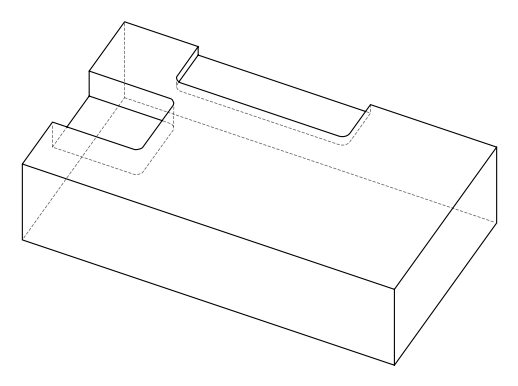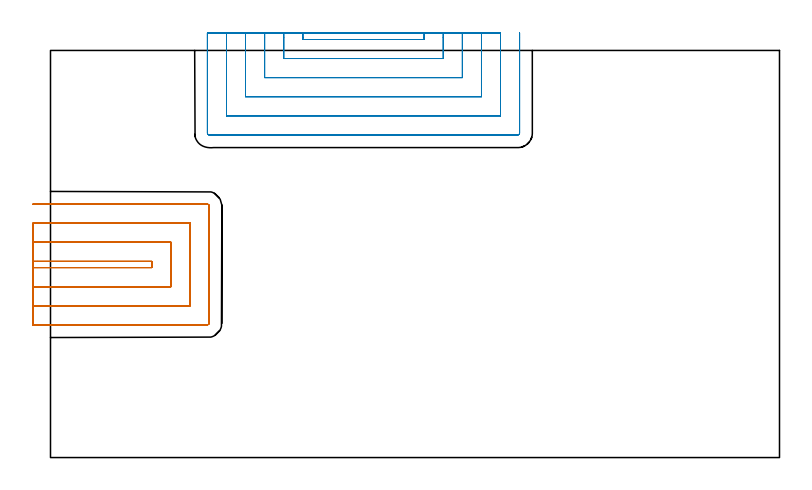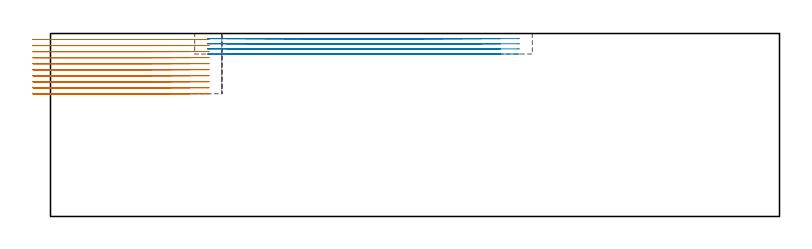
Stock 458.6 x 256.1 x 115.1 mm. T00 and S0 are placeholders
(PLAN: 2 operations, 0 tool changes, 44.4 min)
(1 MILL_SLOT | SLOT_PARTIAL_RECTANGULAR | NXT0201_012 | Follow Part, ap 4, ae 75% | 23.33 min | 374151 mm3)
(2 MILL_SLOT_1 | SLOT_PARTIAL_RECTANGULAR_1 | NXT0201_012 | Follow Part, ap 4, ae 75% | 21.06 min | 166947 mm3)
(TOOL NXT0201_012 | ENDMILL 16mm [2P460-1600-NA 1630] | D16 FL38 Z6)
(OP 1 MILL_SLOT)
G17 G21 G94 G90
T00 M6
G54
G17 G0 G90 X-11. Y119.5 S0 M3
G43 Z125.1 H1
Z111.31
G94 G1 X-8. F250.
X63.8 F500.
Y123.4
X-8.
X-11. F250.
Y107.5
X-8.
X75.8 F500.
Y135.4
X-8.
X-11. F250.
Y95.5
X-8.
X87.8 F500.
Y147.4
X-8.
X-11. F250.
Y83.5
X-8.
X98.6 F500.
G3 X99.8 Y84.7 R1.2
G1 Y158.2
G3 X98.6 Y159.4 R1.2
G1 X-8.
X-11. F250.
G0 Y119.5 Z107.52
G1 X-8.
X63.8 F500.
Y123.4
X-8.
X-11. F250.
Y107.5
X-8.
X75.8 F500.
Y135.4
X-8.
X-11. F250.
Y95.5
X-8.
X87.8 F500.
Y147.4
X-8.
X-11. F250.
Y83.5
X-8.
X98.6 F500.
G3 X99.8 Y84.7 R1.2
G1 Y158.2
G3 X98.6 Y159.4 R1.2
G1 X-8.
X-11. F250.
G0 Y119.5 Z103.73
G1 X-8.
X63.8 F500.
Y123.4
X-8.
X-11. F250.
Y107.5
X-8.
X75.8 F500.
Y135.4
X-8.
X-11. F250.
Y95.5
X-8.
X87.8 F500.
Y147.4
X-8.
X-11. F250.
Y83.5
X-8.
X98.6 F500.
G3 X99.8 Y84.7 R1.2
G1 Y158.2
G3 X98.6 Y159.4 R1.2
G1 X-8.
X-11. F250.
G0 Y119.5 Z99.94
G1 X-8.
X63.8 F500.
Y123.4
X-8.
X-11. F250.
Y107.5
X-8.
X75.8 F500.
Y135.4
X-8.
X-11. F250.
Y95.5
X-8.
X87.8 F500.
Y147.4
X-8.
X-11. F250.
Y83.5
X-8.
X98.6 F500.
G3 X99.8 Y84.7 R1.2
G1 Y158.2
G3 X98.6 Y159.4 R1.2
G1 X-8.
X-11. F250.
G0 Y119.5 Z96.15
G1 X-8.
X63.8 F500.
Y123.4
X-8.
X-11. F250.
Y107.5
X-8.
X75.8 F500.
Y135.4
X-8.
X-11. F250.
Y95.5
X-8.
X87.8 F500.
Y147.4
X-8.
X-11. F250.
Y83.5
X-8.
X98.6 F500.
G3 X99.8 Y84.7 R1.2
G1 Y158.2
G3 X98.6 Y159.4 R1.2
G1 X-8.
X-11. F250.
G0 Y119.5 Z92.36
G1 X-8.
X63.8 F500.
Y123.4
X-8.
X-11. F250.
Y107.5
X-8.
X75.8 F500.
Y135.4
X-8.
X-11. F250.
Y95.5
X-8.
X87.8 F500.
Y147.4
X-8.
X-11. F250.
Y83.5
X-8.
X98.6 F500.
G3 X99.8 Y84.7 R1.2
G1 Y158.2
G3 X98.6 Y159.4 R1.2
G1 X-8.
X-11. F250.
G0 Y119.5 Z88.57
G1 X-8.
X63.8 F500.
Y123.4
X-8.
X-11. F250.
Y107.5
X-8.
X75.8 F500.
Y135.4
X-8.
X-11. F250.
Y95.5
X-8.
X87.8 F500.
Y147.4
X-8.
X-11. F250.
Y83.5
X-8.
X98.6 F500.
G3 X99.8 Y84.7 R1.2
G1 Y158.2
G3 X98.6 Y159.4 R1.2
G1 X-8.
X-11. F250.
G0 Y119.5 Z84.78
G1 X-8.
X63.8 F500.
Y123.4
X-8.
X-11. F250.
Y107.5
X-8.
X75.8 F500.
Y135.4
X-8.
X-11. F250.
Y95.5
X-8.
X87.8 F500.
Y147.4
X-8.
X-11. F250.
Y83.5
X-8.
X98.6 F500.
G3 X99.8 Y84.7 R1.2
G1 Y158.2
G3 X98.6 Y159.4 R1.2
G1 X-8.
X-11. F250.
G0 Y119.5 Z80.99
G1 X-8.
X63.8 F500.
Y123.4
X-8.
X-11. F250.
Y107.5
X-8.
X75.8 F500.
Y135.4
X-8.
X-11. F250.
Y95.5
X-8.
X87.8 F500.
Y147.4
X-8.
X-11. F250.
Y83.5
X-8.
X98.6 F500.
G3 X99.8 Y84.7 R1.2
G1 Y158.2
G3 X98.6 Y159.4 R1.2
G1 X-8.
X-11. F250.
G0 Y119.5 Z77.2
G1 X-8.
X63.8 F500.
Y123.4
X-8.
X-11. F250.
Y107.5
X-8.
X75.8 F500.
Y135.4
X-8.
X-11. F250.
Y95.5
X-8.
X87.8 F500.
Y147.4
X-8.
X-11. F250.
Y83.5
X-8.
X98.6 F500.
G3 X99.8 Y84.7 R1.2
G1 Y158.2
G3 X98.6 Y159.4 R1.2
G1 X-8.
X-11. F250.
G0 Z125.1
M5
M2
(OP 2 MILL_SLOT_1)
G17 G21 G94 G90
T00 M6
G54
G17 G0 G90 X158.7 Y267.1 S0 M3
G43 Z125.1 H1
Z111.875
G94 G1 Y264.1 F250.
Y263. F500.
X235.1
Y264.1
Y267.1 F250.
X146.7
Y264.1
Y251. F500.
X247.1
Y264.1
Y267.1 F250.
X134.7
Y264.1
Y239. F500.
X259.1
Y264.1
Y267.1 F250.
X122.7
Y264.1
Y227. F500.
X271.1
Y264.1
Y267.1 F250.
X110.7
Y264.1
Y215. F500.
X283.1
Y264.1
Y267.1 F250.
X98.7
Y264.1
Y204.1 F500.
G3 X99.8 Y203. R1.1
G1 X294.
G3 X295.1 Y204.1 R1.1
G1 Y264.1
Y267.1 F250.
G0 X158.7 Z108.65
G1 Y264.1
Y263. F500.
X235.1
Y264.1
Y267.1 F250.
X146.7
Y264.1
Y251. F500.
X247.1
Y264.1
Y267.1 F250.
X134.7
Y264.1
Y239. F500.
X259.1
Y264.1
Y267.1 F250.
X122.7
Y264.1
Y227. F500.
X271.1
Y264.1
Y267.1 F250.
X110.7
Y264.1
Y215. F500.
X283.1
Y264.1
Y267.1 F250.
X98.7
Y264.1
Y204.1 F500.
G3 X99.8 Y203. R1.1
G1 X294.
G3 X295.1 Y204.1 R1.1
G1 Y264.1
Y267.1 F250.
G0 X158.7 Z105.425
G1 Y264.1
Y263. F500.
X235.1
Y264.1
Y267.1 F250.
X146.7
Y264.1
Y251. F500.
X247.1
Y264.1
Y267.1 F250.
X134.7
Y264.1
Y239. F500.
X259.1
Y264.1
Y267.1 F250.
X122.7
Y264.1
Y227. F500.
X271.1
Y264.1
Y267.1 F250.
X110.7
Y264.1
Y215. F500.
X283.1
Y264.1
Y267.1 F250.
X98.7
Y264.1
Y204.1 F500.
G3 X99.8 Y203. R1.1
G1 X294.
G3 X295.1 Y204.1 R1.1
G1 Y264.1
Y267.1 F250.
G0 X158.7 Z102.2
G1 Y264.1
Y263. F500.
X235.1
Y264.1
Y267.1 F250.
X146.7
Y264.1
Y251. F500.
X247.1
Y264.1
Y267.1 F250.
X134.7
Y264.1
Y239. F500.
X259.1
Y264.1
Y267.1 F250.
X122.7
Y264.1
Y227. F500.
X271.1
Y264.1
Y267.1 F250.
X110.7
Y264.1
Y215. F500.
X283.1
Y264.1
Y267.1 F250.
X98.7
Y264.1
Y204.1 F500.
G3 X99.8 Y203. R1.1
G1 X294.
G3 X295.1 Y204.1 R1.1
G1 Y264.1
Y267.1 F250.
G0 Z125.1
M5
M2
